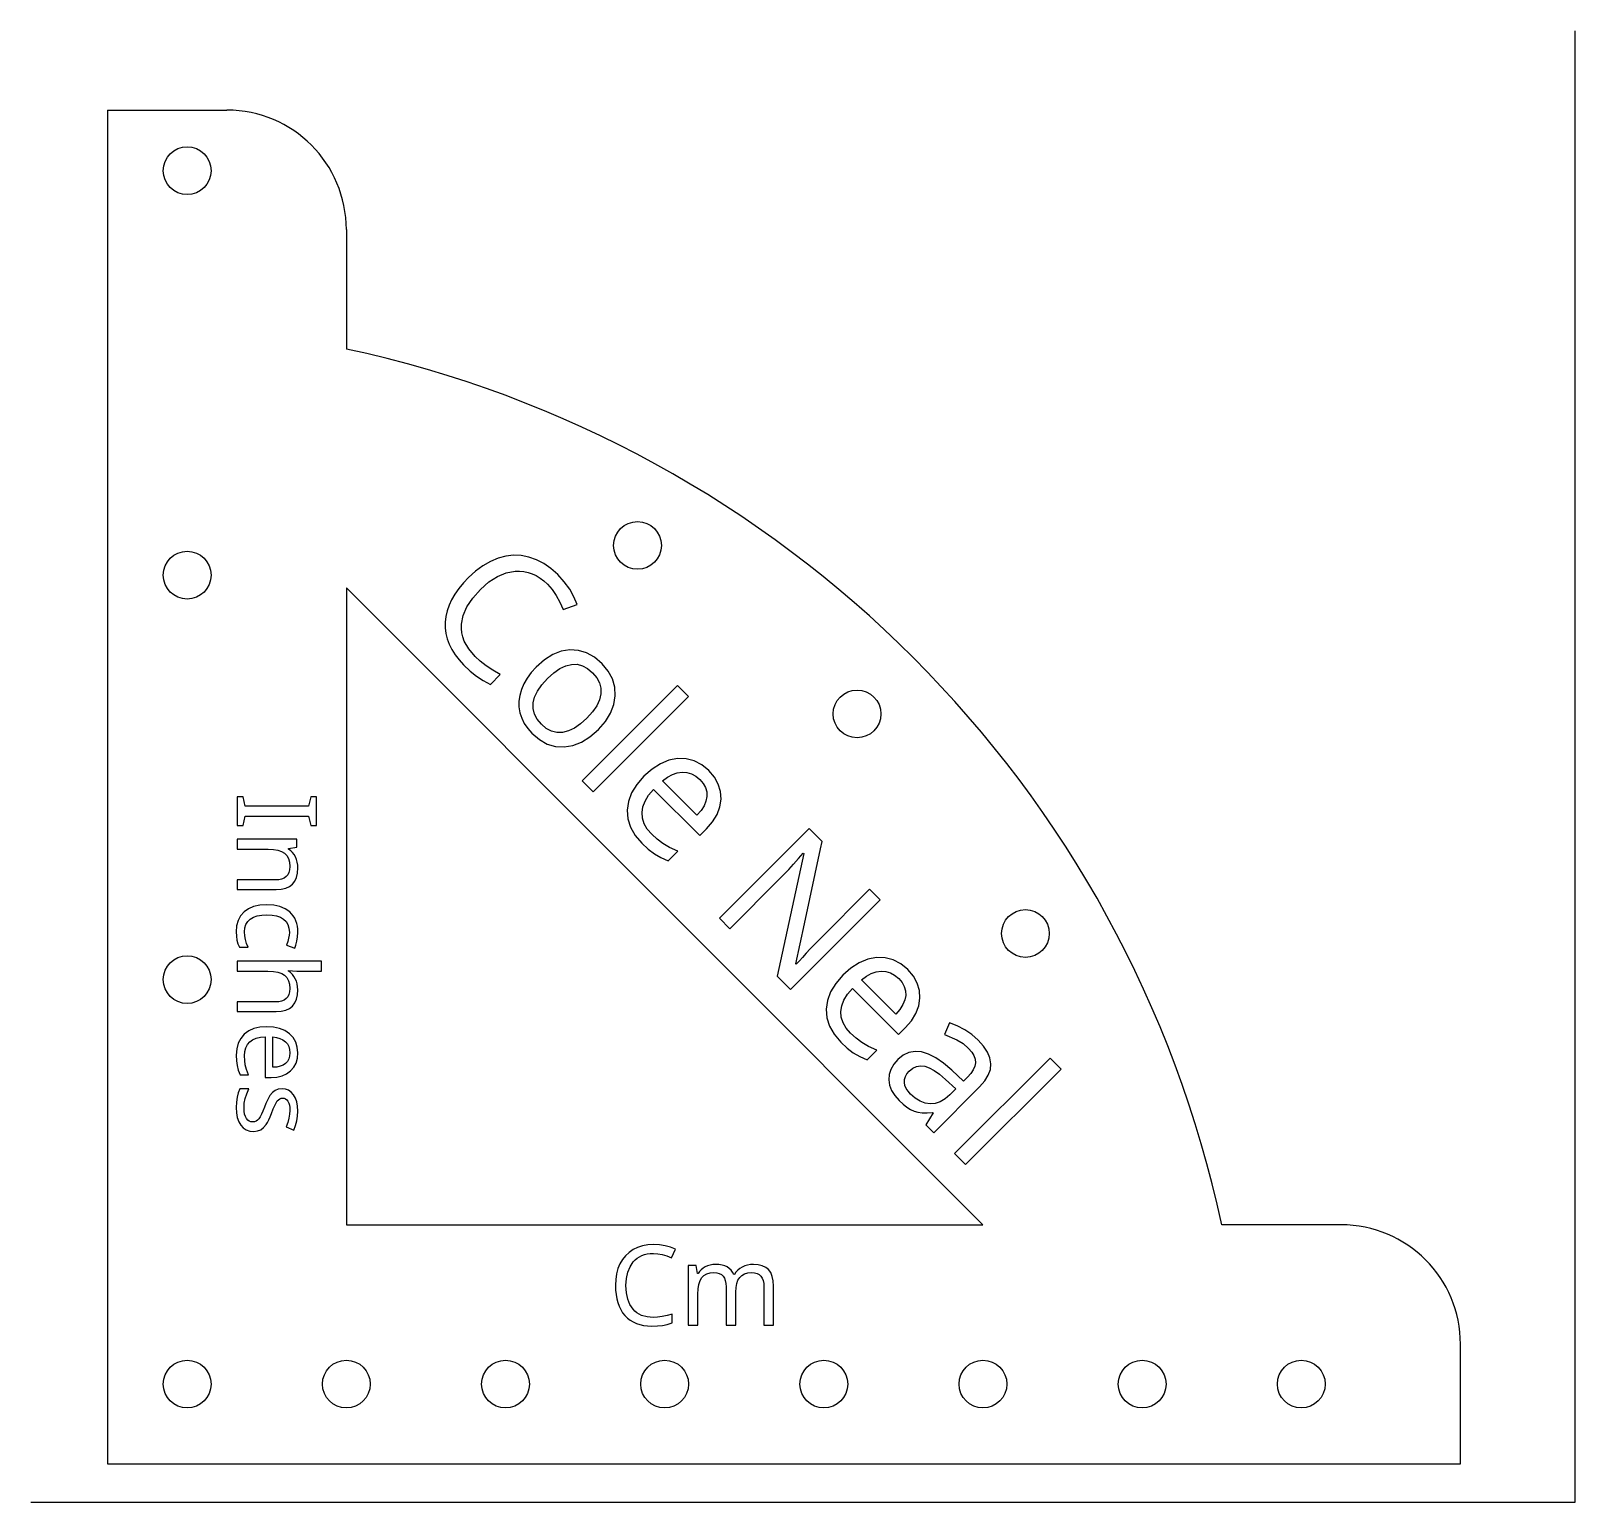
# Model space of a CAD drawing. Extents: x 0 to 97, y 207.8 to 300.2.
import ezdxf

# ---------------------------------------------------------------- set-up
doc = ezdxf.new("R2010")
doc.units = 0
doc.header["$LTSCALE"] = 12.7
for name, color, linetype in [('ANNOTATION_TEXT', 5, 'CONTINUOUS'), ('SKETCHED_GEOMETRY', 1, 'CONTINUOUS'), ('VISIBLE', 1, 'CONTINUOUS')]:
    doc.layers.add(name, color=color, linetype=linetype)

msp = doc.modelspace()

# ---------------------------------------------------------------- linework, layer by layer
at = {"layer": 'ANNOTATION_TEXT', "linetype": 'CONTINUOUS'}
for points in [[(32.441, 265.425), (32.729, 265.099), (32.987, 264.725), (33.214, 264.305), (33.412, 263.837), (33.412, 263.837), (34.299, 264.153), (34.098, 264.644), (33.827, 265.122), (33.485, 265.588), (33.073, 266.041), (33.073, 266.041), (32.648, 266.422), (32.206, 266.731), (31.747, 266.969), (31.27, 267.136), (31.27, 267.136), (30.783, 267.229), (30.295, 267.247), (30.295, 267.247), (29.811, 267.191), (29.324, 267.062), (29.324, 267.062), (28.843, 266.861), (28.375, 266.593), (27.92, 266.258), (27.478, 265.856), (27.478, 265.856), (27.151, 265.509), (26.864, 265.16), (26.617, 264.809), (26.411, 264.457), (26.411, 264.457), (26.248, 264.104), (26.125, 263.75), (26.044, 263.395), (26.002, 263.039), (26.002, 263.039), (26.002, 262.686), (26.044, 262.337), (26.127, 261.994), (26.253, 261.656), (26.253, 261.656), (26.418, 261.325), (26.625, 261), (26.875, 260.68), (27.166, 260.365), (27.166, 260.365), (27.585, 259.971), (27.979, 259.652), (27.979, 259.652), (28.385, 259.381), (28.846, 259.14), (28.846, 259.14), (29.463, 259.756), (28.998, 260.025), (28.581, 260.302), (28.21, 260.589), (27.886, 260.885), (27.886, 260.885), (27.483, 261.362), (27.204, 261.86), (27.204, 261.86), (27.115, 262.115), (27.057, 262.376), (27.032, 262.641), (27.039, 262.912), (27.039, 262.912), (27.144, 263.462), (27.374, 264.01), (27.374, 264.01), (27.733, 264.555), (28.218, 265.101), (28.218, 265.101), (28.75, 265.569), (29.289, 265.918), (29.289, 265.918), (29.841, 266.142), (30.403, 266.245), (30.403, 266.245), (30.681, 266.253), (30.952, 266.228), (31.216, 266.172), (31.474, 266.084), (31.474, 266.084), (31.727, 265.966), (31.972, 265.817), (32.21, 265.636), (32.441, 265.425), (32.441, 265.425)], [(35.628, 256.304), (36.072, 256.815), (36.395, 257.34), (36.395, 257.34), (36.605, 257.878), (36.695, 258.427), (36.695, 258.427), (36.667, 258.968), (36.518, 259.483), (36.518, 259.483), (36.253, 259.973), (35.867, 260.434), (35.867, 260.434), (35.39, 260.838), (34.892, 261.116), (34.892, 261.116), (34.377, 261.274), (33.84, 261.305), (33.84, 261.305), (33.297, 261.215), (32.761, 261.005), (32.761, 261.005), (32.236, 260.67), (31.717, 260.215), (31.717, 260.215), (31.41, 259.879), (31.154, 259.533), (30.948, 259.177), (30.792, 258.812), (30.792, 258.812), (30.688, 258.444), (30.638, 258.08), (30.638, 258.08), (30.643, 257.719), (30.703, 257.359), (30.703, 257.359), (30.814, 257.014), (30.977, 256.685), (30.977, 256.685), (31.191, 256.373), (31.455, 256.076), (31.455, 256.076), (31.928, 255.674), (32.422, 255.394), (32.422, 255.394), (32.942, 255.24), (33.486, 255.209), (33.486, 255.209), (34.033, 255.298), (34.572, 255.51), (34.572, 255.51), (35.104, 255.845), (35.628, 256.304), (35.628, 256.304)], [(32.434, 259.498), (32.828, 259.855), (33.208, 260.126), (33.208, 260.126), (33.58, 260.305), (33.94, 260.396), (33.94, 260.396), (34.289, 260.398), (34.626, 260.311), (34.626, 260.311), (34.952, 260.136), (35.266, 259.872), (35.266, 259.872), (35.526, 259.56), (35.697, 259.232), (35.697, 259.232), (35.788, 258.891), (35.79, 258.539), (35.79, 258.539), (35.703, 258.174), (35.528, 257.799), (35.528, 257.799), (35.264, 257.413), (34.911, 257.02), (34.911, 257.02), (34.514, 256.664), (34.125, 256.396), (34.125, 256.396), (33.75, 256.216), (33.381, 256.122), (33.381, 256.122), (33.023, 256.117), (32.68, 256.199), (32.68, 256.199), (32.356, 256.373), (32.048, 256.631), (32.048, 256.631), (31.784, 256.945), (31.609, 257.271), (31.609, 257.271), (31.526, 257.614), (31.532, 257.972), (31.532, 257.972), (31.625, 258.341), (31.805, 258.716), (31.805, 258.716), (32.076, 259.102), (32.434, 259.498), (32.434, 259.498)], [(35.297, 252.388), (41.293, 258.384), (40.599, 259.078), (34.603, 253.082), (35.297, 252.388)], [(38.36, 249.171), (38.768, 248.794), (39.15, 248.504), (39.15, 248.504), (39.553, 248.269), (40.021, 248.057), (40.021, 248.057), (40.63, 248.666), (40.102, 248.903), (39.682, 249.144), (39.682, 249.144), (39.325, 249.414), (38.981, 249.73), (38.981, 249.73), (38.702, 250.054), (38.507, 250.388), (38.507, 250.388), (38.398, 250.73), (38.372, 251.086), (38.372, 251.086), (38.426, 251.446), (38.564, 251.81), (38.564, 251.81), (38.789, 252.177), (39.1, 252.546), (39.1, 252.546), (41.998, 249.649), (42.418, 250.069), (42.804, 250.515), (43.084, 250.974), (43.084, 250.974), (43.261, 251.447), (43.335, 251.934), (43.335, 251.934), (43.302, 252.417), (43.165, 252.874), (43.165, 252.874), (42.925, 253.311), (42.58, 253.722), (42.58, 253.722), (42.133, 254.092), (41.655, 254.338), (41.655, 254.338), (41.147, 254.47), (40.611, 254.481), (40.611, 254.481), (40.061, 254.377), (39.524, 254.157), (39.524, 254.157), (39.001, 253.819), (38.487, 253.367), (38.487, 253.367), (38.043, 252.856), (37.72, 252.331), (37.72, 252.331), (37.519, 251.792), (37.439, 251.24), (37.439, 251.24), (37.483, 250.692), (37.651, 250.165), (37.651, 250.165), (37.944, 249.658), (38.36, 249.171), (38.36, 249.171)], [(42.005, 253.163), (42.215, 252.915), (42.356, 252.658), (42.356, 252.658), (42.435, 252.387), (42.449, 252.103), (42.449, 252.103), (42.392, 251.815), (42.268, 251.521), (42.268, 251.521), (42.079, 251.227), (41.821, 250.928), (41.821, 250.928), (39.666, 253.082), (39.977, 253.309), (40.283, 253.475), (40.283, 253.475), (40.591, 253.583), (40.9, 253.629), (40.9, 253.629), (41.194, 253.612), (41.478, 253.529), (41.478, 253.529), (41.748, 253.38), (42.005, 253.163), (42.005, 253.163)], [(12.942, 250.286), (13.303, 250.286), (13.436, 250.872), (17.421, 250.872), (17.56, 250.286), (17.921, 250.286), (17.921, 252.085), (17.56, 252.085), (17.421, 251.499), (13.436, 251.499), (13.303, 252.085), (12.942, 252.085), (12.942, 250.286)], [(12.942, 246.86), (12.942, 246.254), (15.377, 246.254), (15.705, 246.275), (15.987, 246.339), (15.987, 246.339), (16.225, 246.442), (16.416, 246.587), (16.416, 246.587), (16.562, 246.776), (16.665, 247.01), (16.665, 247.01), (16.729, 247.287), (16.75, 247.609), (16.75, 247.609), (16.74, 247.794), (16.712, 247.971), (16.664, 248.14), (16.597, 248.301), (16.597, 248.301), (16.513, 248.449), (16.413, 248.58), (16.413, 248.58), (16.299, 248.693), (16.171, 248.788), (16.171, 248.788), (16.171, 248.822), (16.682, 248.914), (16.682, 249.408), (12.942, 249.408), (12.942, 248.795), (14.88, 248.795), (15.213, 248.778), (15.496, 248.73), (15.496, 248.73), (15.731, 248.649), (15.915, 248.536), (15.915, 248.536), (16.055, 248.386), (16.055, 248.386), (16.154, 248.195), (16.154, 248.195), (16.215, 247.967), (16.236, 247.698), (16.236, 247.698), (16.221, 247.497), (16.178, 247.323), (16.178, 247.323), (16.109, 247.18), (16.011, 247.064), (16.011, 247.064), (15.884, 246.975), (15.728, 246.911), (15.728, 246.911), (15.546, 246.873), (15.333, 246.86), (15.333, 246.86), (12.942, 246.86)], [(47.701, 239.984), (53.335, 245.618), (52.672, 246.281), (49.493, 243.102), (49.347, 242.953), (49.165, 242.763), (48.947, 242.529), (48.691, 242.254), (48.691, 242.254), (48.448, 241.99), (48.263, 241.787), (48.134, 241.645), (48.063, 241.564), (48.063, 241.564), (48.032, 241.595), (48.579, 244.107), (49.589, 248.816), (49.689, 249.263), (48.868, 250.084), (43.235, 244.45), (43.89, 243.795), (47.038, 246.944), (47.305, 247.216), (47.589, 247.518), (47.891, 247.848), (48.21, 248.207), (48.21, 248.207), (48.502, 248.539), (48.533, 248.508), (46.872, 240.813), (47.701, 239.984)], [(12.874, 243.597), (12.886, 243.321), (12.924, 243.068), (12.987, 242.839), (13.075, 242.633), (13.075, 242.633), (13.62, 242.633), (13.524, 242.873), (13.456, 243.114), (13.415, 243.358), (13.402, 243.604), (13.402, 243.604), (13.424, 243.852), (13.49, 244.067), (13.49, 244.067), (13.602, 244.251), (13.759, 244.401), (13.759, 244.401), (13.959, 244.52), (14.199, 244.605), (14.199, 244.605), (14.478, 244.654), (14.798, 244.67), (14.798, 244.67), (15.128, 244.654), (15.415, 244.605), (15.415, 244.605), (15.658, 244.52), (15.857, 244.401), (15.857, 244.401), (16.011, 244.251), (16.011, 244.251), (16.123, 244.06), (16.123, 244.06), (16.192, 243.831), (16.215, 243.566), (16.215, 243.566), (16.204, 243.391), (16.171, 243.198), (16.115, 242.987), (16.038, 242.759), (16.038, 242.759), (16.549, 242.572), (16.629, 242.769), (16.692, 243.015), (16.692, 243.015), (16.735, 243.282), (16.75, 243.553), (16.75, 243.553), (16.742, 243.758), (16.717, 243.95), (16.677, 244.131), (16.62, 244.299), (16.62, 244.299), (16.549, 244.454), (16.462, 244.598), (16.359, 244.73), (16.239, 244.85), (16.239, 244.85), (15.957, 245.05), (15.622, 245.191), (15.622, 245.191), (15.234, 245.275), (14.791, 245.303), (14.791, 245.303), (14.355, 245.275), (13.971, 245.191), (13.971, 245.191), (13.643, 245.05), (13.368, 244.854), (13.368, 244.854), (13.151, 244.607), (12.996, 244.316), (12.996, 244.316), (12.904, 243.979), (12.874, 243.597), (12.874, 243.597)], [(12.942, 239.2), (12.942, 238.594), (15.377, 238.594), (15.71, 238.616), (15.994, 238.682), (15.994, 238.682), (16.229, 238.789), (16.416, 238.938), (16.416, 238.938), (16.559, 239.132), (16.661, 239.367), (16.661, 239.367), (16.723, 239.643), (16.743, 239.963), (16.743, 239.963), (16.733, 240.15), (16.705, 240.328), (16.657, 240.496), (16.59, 240.654), (16.59, 240.654), (16.505, 240.799), (16.406, 240.927), (16.406, 240.927), (16.293, 241.037), (16.164, 241.128), (16.164, 241.128), (16.164, 241.168), (16.404, 241.143), (16.689, 241.134), (16.689, 241.134), (18.242, 241.134), (18.242, 241.748), (12.942, 241.748), (12.942, 241.134), (14.873, 241.134), (15.211, 241.118), (15.496, 241.07), (15.496, 241.07), (15.733, 240.988), (15.919, 240.872), (15.919, 240.872), (16.056, 240.721), (16.154, 240.532), (16.154, 240.532), (16.215, 240.304), (16.236, 240.038), (16.236, 240.038), (16.221, 239.837), (16.178, 239.663), (16.178, 239.663), (16.109, 239.52), (16.011, 239.404), (16.011, 239.404), (15.884, 239.315), (15.728, 239.251), (15.728, 239.251), (15.546, 239.213), (15.333, 239.2), (15.333, 239.2), (12.942, 239.2)], [(50.857, 236.674), (51.264, 236.297), (51.647, 236.007), (51.647, 236.007), (52.049, 235.772), (52.518, 235.56), (52.518, 235.56), (53.127, 236.169), (52.599, 236.406), (52.179, 236.647), (52.179, 236.647), (51.822, 236.917), (51.477, 237.233), (51.477, 237.233), (51.199, 237.557), (51.003, 237.892), (51.003, 237.892), (50.894, 238.234), (50.868, 238.589), (50.868, 238.589), (50.922, 238.95), (51.061, 239.314), (51.061, 239.314), (51.286, 239.681), (51.597, 240.05), (51.597, 240.05), (54.494, 237.152), (54.915, 237.572), (55.301, 238.018), (55.581, 238.477), (55.581, 238.477), (55.757, 238.951), (55.832, 239.437), (55.832, 239.437), (55.799, 239.921), (55.662, 240.377), (55.662, 240.377), (55.421, 240.815), (55.076, 241.225), (55.076, 241.225), (54.629, 241.595), (54.152, 241.842), (54.152, 241.842), (53.644, 241.974), (53.107, 241.984), (53.107, 241.984), (52.558, 241.88), (52.021, 241.66), (52.021, 241.66), (51.497, 241.322), (50.984, 240.87), (50.984, 240.87), (50.54, 240.359), (50.217, 239.834), (50.217, 239.834), (50.016, 239.295), (49.936, 238.743), (49.936, 238.743), (49.979, 238.195), (50.148, 237.668), (50.148, 237.668), (50.441, 237.162), (50.857, 236.674), (50.857, 236.674)], [(54.502, 240.666), (54.711, 240.419), (54.853, 240.161), (54.853, 240.161), (54.932, 239.89), (54.945, 239.607), (54.945, 239.607), (54.889, 239.319), (54.764, 239.025), (54.764, 239.025), (54.575, 238.73), (54.317, 238.431), (54.317, 238.431), (52.163, 240.585), (52.473, 240.813), (52.78, 240.978), (52.78, 240.978), (53.088, 241.086), (53.396, 241.133), (53.396, 241.133), (53.691, 241.115), (53.974, 241.032), (53.974, 241.032), (54.245, 240.883), (54.502, 240.666), (54.502, 240.666)], [(56.198, 231.487), (56.703, 230.983), (59.585, 233.865), (59.906, 234.234), (60.128, 234.601), (60.128, 234.601), (60.257, 234.961), (60.29, 235.318), (60.29, 235.318), (60.226, 235.679), (60.07, 236.046), (60.07, 236.046), (59.825, 236.419), (59.489, 236.797), (59.489, 236.797), (59.093, 237.145), (58.645, 237.449), (58.645, 237.449), (58.167, 237.697), (57.681, 237.88), (57.681, 237.88), (57.373, 237.148), (58.155, 236.813), (58.155, 236.813), (58.54, 236.579), (58.891, 236.277), (58.891, 236.277), (59.089, 236.051), (59.227, 235.826), (59.227, 235.826), (59.307, 235.601), (59.327, 235.379), (59.327, 235.379), (59.286, 235.158), (59.188, 234.932), (59.188, 234.932), (59.036, 234.699), (58.826, 234.462), (58.826, 234.462), (58.575, 234.212), (57.832, 234.902), (57.32, 235.344), (56.834, 235.684), (56.834, 235.684), (56.372, 235.922), (55.936, 236.058), (55.936, 236.058), (55.525, 236.092), (55.142, 236.027), (55.142, 236.027), (54.784, 235.854), (54.452, 235.584), (54.452, 235.584), (54.191, 235.278), (54.009, 234.963), (54.009, 234.963), (53.906, 234.639), (53.882, 234.304), (53.882, 234.304), (53.931, 233.966), (54.055, 233.638), (54.055, 233.638), (54.258, 233.314), (54.533, 232.998), (54.533, 232.998), (54.77, 232.778), (55.004, 232.596), (55.235, 232.452), (55.462, 232.347), (55.462, 232.347), (55.707, 232.276), (55.984, 232.237), (56.293, 232.23), (56.633, 232.254), (56.633, 232.254), (56.664, 232.223), (56.198, 231.487)], [(12.874, 235.845), (12.887, 235.498), (12.928, 235.201), (12.928, 235.201), (13.002, 234.919), (13.116, 234.619), (13.116, 234.619), (13.654, 234.619), (13.525, 234.957), (13.446, 235.249), (13.446, 235.249), (13.408, 235.526), (13.395, 235.818), (13.395, 235.818), (13.415, 236.084), (13.477, 236.318), (13.477, 236.318), (13.58, 236.518), (13.725, 236.686), (13.725, 236.686), (13.908, 236.822), (14.131, 236.921), (14.131, 236.921), (14.392, 236.984), (14.693, 237.01), (14.693, 237.01), (14.693, 234.448), (15.064, 234.448), (15.432, 234.475), (15.759, 234.554), (15.759, 234.554), (16.046, 234.685), (16.293, 234.867), (16.293, 234.867), (16.493, 235.096), (16.634, 235.358), (16.634, 235.358), (16.721, 235.658), (16.75, 235.991), (16.75, 235.991), (16.716, 236.352), (16.614, 236.673), (16.614, 236.673), (16.448, 236.955), (16.215, 237.197), (16.215, 237.197), (15.926, 237.394), (15.592, 237.534), (15.592, 237.534), (15.211, 237.616), (14.785, 237.643), (14.785, 237.643), (14.362, 237.613), (13.988, 237.524), (13.988, 237.524), (13.661, 237.375), (13.381, 237.166), (13.381, 237.166), (13.158, 236.905), (13, 236.598), (13, 236.598), (12.905, 236.244), (12.874, 235.845), (12.874, 235.845)], [(16.249, 235.998), (16.232, 235.796), (16.181, 235.62), (16.181, 235.62), (16.096, 235.465), (15.977, 235.334), (15.977, 235.334), (15.824, 235.232), (15.639, 235.157), (15.639, 235.157), (15.426, 235.11), (15.18, 235.092), (15.18, 235.092), (15.18, 236.996), (15.417, 236.96), (15.626, 236.897), (15.626, 236.897), (15.81, 236.809), (15.966, 236.693), (15.966, 236.693), (16.089, 236.555), (16.178, 236.393), (16.178, 236.393), (16.231, 236.208), (16.249, 235.998), (16.249, 235.998)], [(55.25, 233.399), (55.086, 233.584), (54.965, 233.769), (54.965, 233.769), (54.889, 233.957), (54.857, 234.146), (54.857, 234.146), (54.867, 234.332), (54.922, 234.512), (54.922, 234.512), (55.021, 234.687), (55.165, 234.855), (55.165, 234.855), (55.389, 235.039), (55.624, 235.152), (55.624, 235.152), (55.874, 235.194), (55.874, 235.194), (56.14, 235.167), (56.14, 235.167), (56.423, 235.066), (56.733, 234.894), (57.071, 234.65), (57.435, 234.335), (57.435, 234.335), (58.086, 233.738), (57.704, 233.356), (57.411, 233.105), (57.107, 232.929), (57.107, 232.929), (56.795, 232.826), (56.475, 232.798), (56.475, 232.798), (56.155, 232.842), (55.843, 232.959), (55.843, 232.959), (55.543, 233.144), (55.25, 233.399), (55.25, 233.399)], [(58.706, 228.979), (64.702, 234.975), (64.009, 235.668), (58.013, 229.672), (58.706, 228.979)], [(13.974, 231.066), (14.217, 231.093), (14.424, 231.172), (14.424, 231.172), (14.601, 231.307), (14.761, 231.502), (14.761, 231.502), (14.837, 231.628), (14.917, 231.785), (14.999, 231.972), (15.084, 232.19), (15.084, 232.19), (15.197, 232.474), (15.296, 232.7), (15.383, 232.87), (15.456, 232.984), (15.456, 232.984), (15.528, 233.059), (15.609, 233.113), (15.609, 233.113), (15.698, 233.144), (15.796, 233.154), (15.796, 233.154), (15.895, 233.144), (15.895, 233.144), (15.983, 233.106), (15.983, 233.106), (16.06, 233.043), (16.127, 232.957), (16.127, 232.957), (16.18, 232.847), (16.218, 232.715), (16.218, 232.715), (16.241, 232.557), (16.249, 232.378), (16.249, 232.378), (16.234, 232.142), (16.19, 231.893), (16.115, 231.63), (16.011, 231.352), (16.011, 231.352), (16.498, 231.145), (16.608, 231.427), (16.687, 231.72), (16.734, 232.023), (16.75, 232.337), (16.75, 232.337), (16.733, 232.647), (16.682, 232.923), (16.682, 232.923), (16.6, 233.161), (16.484, 233.365), (16.484, 233.365), (16.339, 233.53), (16.167, 233.648), (16.167, 233.648), (15.975, 233.717), (15.759, 233.74), (15.759, 233.74), (15.519, 233.715), (15.319, 233.641), (15.319, 233.641), (15.147, 233.511), (14.992, 233.324), (14.992, 233.324), (14.917, 233.198), (14.834, 233.032), (14.743, 232.826), (14.645, 232.582), (14.645, 232.582), (14.549, 232.343), (14.458, 232.143), (14.374, 231.984), (14.294, 231.863), (14.294, 231.863), (14.212, 231.774), (14.124, 231.71), (14.124, 231.71), (14.025, 231.672), (13.919, 231.659), (13.919, 231.659), (13.799, 231.673), (13.691, 231.713), (13.691, 231.713), (13.598, 231.778), (13.518, 231.87), (13.518, 231.87), (13.452, 231.992), (13.405, 232.146), (13.405, 232.146), (13.377, 232.329), (13.368, 232.545), (13.368, 232.545), (13.386, 232.833), (13.443, 233.128), (13.536, 233.428), (13.667, 233.733), (13.667, 233.733), (13.109, 233.733), (13.006, 233.496), (12.933, 233.221), (12.888, 232.909), (12.874, 232.558), (12.874, 232.558), (12.892, 232.224), (12.945, 231.931), (12.945, 231.931), (13.035, 231.675), (13.16, 231.458), (13.16, 231.458), (13.318, 231.288), (13.507, 231.165), (13.507, 231.165), (13.726, 231.091), (13.974, 231.066), (13.974, 231.066)], [(39.085, 223.403), (39.357, 223.386), (39.635, 223.335), (39.922, 223.25), (40.216, 223.131), (40.216, 223.131), (40.468, 223.662), (40.162, 223.79), (39.831, 223.882), (39.474, 223.937), (39.092, 223.955), (39.092, 223.955), (38.736, 223.935), (38.404, 223.877), (38.096, 223.779), (37.811, 223.642), (37.811, 223.642), (37.555, 223.468), (37.331, 223.26), (37.331, 223.26), (37.142, 223.022), (36.984, 222.749), (36.984, 222.749), (36.86, 222.448), (36.772, 222.123), (36.719, 221.773), (36.701, 221.4), (36.701, 221.4), (36.71, 221.102), (36.738, 220.821), (36.783, 220.558), (36.848, 220.311), (36.848, 220.311), (36.932, 220.083), (37.034, 219.872), (37.155, 219.679), (37.294, 219.503), (37.294, 219.503), (37.45, 219.347), (37.622, 219.211), (37.811, 219.097), (38.016, 219.003), (38.016, 219.003), (38.235, 218.93), (38.471, 218.878), (38.722, 218.846), (38.99, 218.836), (38.99, 218.836), (39.349, 218.847), (39.664, 218.88), (39.664, 218.88), (39.963, 218.94), (40.274, 219.037), (40.274, 219.037), (40.274, 219.582), (39.95, 219.495), (39.643, 219.434), (39.352, 219.396), (39.078, 219.384), (39.078, 219.384), (38.689, 219.417), (38.346, 219.514), (38.346, 219.514), (38.194, 219.587), (38.053, 219.676), (37.925, 219.782), (37.808, 219.905), (37.808, 219.905), (37.611, 220.195), (37.471, 220.539), (37.471, 220.539), (37.389, 220.938), (37.362, 221.394), (37.362, 221.394), (37.39, 221.836), (37.474, 222.228), (37.474, 222.228), (37.619, 222.571), (37.822, 222.865), (37.822, 222.865), (37.941, 222.991), (38.072, 223.1), (38.214, 223.192), (38.367, 223.267), (38.367, 223.267), (38.53, 223.327), (38.705, 223.369), (38.89, 223.395), (39.085, 223.403), (39.085, 223.403)], [(46.034, 218.904), (46.64, 218.904), (46.64, 221.339), (46.619, 221.673), (46.558, 221.959), (46.558, 221.959), (46.46, 222.197), (46.323, 222.385), (46.323, 222.385), (46.146, 222.528), (45.928, 222.63), (45.928, 222.63), (45.673, 222.691), (45.376, 222.712), (45.376, 222.712), (45.184, 222.702), (45.002, 222.671), (44.83, 222.62), (44.668, 222.548), (44.668, 222.548), (44.52, 222.458), (44.388, 222.351), (44.388, 222.351), (44.274, 222.226), (44.177, 222.085), (44.177, 222.085), (44.143, 222.085), (44.066, 222.232), (43.97, 222.358), (43.97, 222.358), (43.857, 222.467), (43.724, 222.555), (43.724, 222.555), (43.572, 222.624), (43.4, 222.673), (43.209, 222.702), (42.999, 222.712), (42.999, 222.712), (42.823, 222.702), (42.655, 222.673), (42.496, 222.626), (42.345, 222.559), (42.345, 222.559), (42.207, 222.473), (42.086, 222.375), (42.086, 222.375), (41.982, 222.261), (41.895, 222.133), (41.895, 222.133), (41.861, 222.133), (41.769, 222.644), (41.275, 222.644), (41.275, 218.904), (41.888, 218.904), (41.888, 220.842), (41.903, 221.177), (41.946, 221.462), (41.946, 221.462), (42.022, 221.696), (42.127, 221.881), (42.127, 221.881), (42.263, 222.017), (42.263, 222.017), (42.437, 222.116), (42.437, 222.116), (42.645, 222.177), (42.886, 222.197), (42.886, 222.197), (43.07, 222.183), (43.227, 222.14), (43.227, 222.14), (43.36, 222.071), (43.465, 221.976), (43.465, 221.976), (43.546, 221.85), (43.605, 221.697), (43.605, 221.697), (43.641, 221.519), (43.653, 221.312), (43.653, 221.312), (43.653, 218.904), (44.262, 218.904), (44.262, 220.968), (44.278, 221.258), (44.324, 221.509), (44.324, 221.509), (44.4, 221.722), (44.508, 221.894), (44.508, 221.894), (44.647, 222.025), (44.821, 222.119), (44.821, 222.119), (45.03, 222.178), (45.274, 222.197), (45.274, 222.197), (45.45, 222.183), (45.604, 222.14), (45.604, 222.14), (45.736, 222.071), (45.843, 221.976), (45.843, 221.976), (45.926, 221.85), (45.986, 221.697), (45.986, 221.697), (46.022, 221.519), (46.034, 221.312), (46.034, 221.312), (46.034, 218.904)]]:
    msp.add_lwpolyline(points, close=True, dxfattribs=at)
at = {"layer": 'SKETCHED_GEOMETRY'}
for p, q in [((96.998, 207.787), (96.998, 300.176)), ((-0.024, 207.787), (96.998, 207.787))]:
    msp.add_line(p, q, dxfattribs=at)
at = {"layer": 'VISIBLE'}
for p, q in [((4.795, 295.199), (4.795, 210.199)), ((4.795, 295.199), (12.295, 295.199)), ((19.795, 287.699), (19.795, 280.199)), ((59.795, 225.199), (19.795, 265.199)), ((19.795, 265.199), (19.795, 225.199)), ((19.795, 225.199), (59.795, 225.199)), ((82.295, 225.199), (74.795, 225.199)), ((89.795, 210.199), (89.795, 217.699)), ((4.795, 210.199), (89.795, 210.199))]:
    msp.add_line(p, q, dxfattribs=at)
for centre in [(9.795, 291.399), (38.09, 267.866), (9.795, 265.999), (51.881, 257.284), (62.463, 243.493), (9.795, 240.599), (9.795, 215.199), (19.795, 215.199), (29.795, 215.199), (39.795, 215.199), (49.795, 215.199), (59.795, 215.199), (69.795, 215.199), (79.795, 215.199)]:
    msp.add_circle(centre, 1.5, dxfattribs=at)
for centre, radius, start, end in [((12.295, 287.699), 7.5, 0, 90), ((4.795, 210.199), 71.589, 12.09476, 77.90524), ((82.295, 217.699), 7.5, 0, 90)]:
    msp.add_arc(centre, radius, start, end, dxfattribs=at)

doc.saveas('drawing.dxf')
